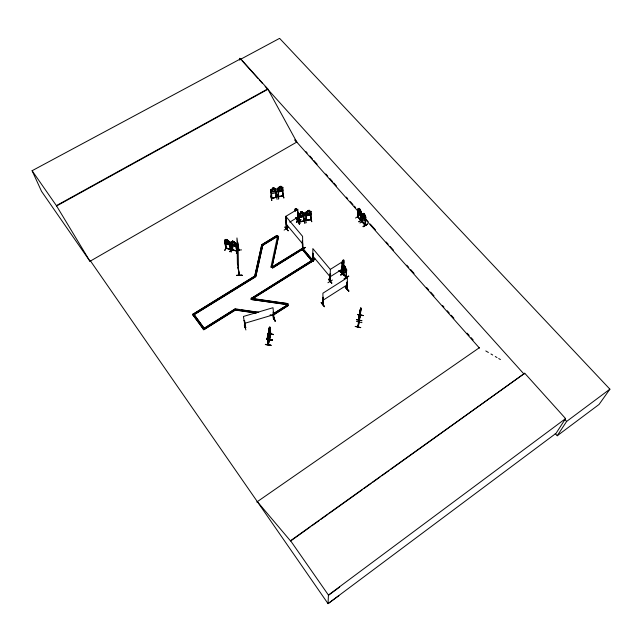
<?xml version="1.0" encoding="UTF-8"?>
<svg xmlns="http://www.w3.org/2000/svg" width="642" height="642" viewBox="0 0 642 642"><rect width="100%" height="100%" fill="white"/><g stroke="black" fill="none" stroke-linecap="round" stroke-linejoin="round"><path stroke-width="0.96" d="M357.899 326.906L359.038 321.907M358.742 319.588L359.231 316.458L357.923 326.666M358.26 326.626L358.87 317.999M322.79 304.629L323.215 304.043L323.407 304.436L323.303 297.302L322.902 304.765L322.918 293.193L347.491 277.585L346.824 289.197M323.327 304.525L322.87 304.292M322.854 304.268L323.303 297.302M241.544 249.89L236.136 250.26M324.507 306.563L321.193 302.543L324.443 306.732M329.956 281.405L330.373 269.343L342.507 261.711L342.924 260.604M330.02 273.717L329.731 281.14M330.397 273.998L330.205 281.373L330.598 273.861M269.48 339.963L269.632 339.803M269.343 339.249L270.611 334.257M269.568 339.57L268.34 344.81L268.228 343.984M269.712 338.84L268.95 332.107M330.445 281.14L330.486 273.725M268.083 344.666L269.399 339.706M268.364 344.722L268.42 344.016M331.802 283.01L328.527 279.101L331.786 283.034M268.781 334.835C265.876 349.858 269.56 335.236 268.605 332.62M268.982 334.546L270.081 329.298L268.805 334.313M338.791 271.141L343.759 273.251L338.799 270.988M340.453 271.574L343.831 275.514L340.541 271.63M340.798 274.985L345.244 272.064L340.83 274.888M341.327 269.359L341.183 272.16L343.558 267.875M341.544 268.966L341.359 272.232L343.301 267.971M341.608 271.823L341.713 269.038M341.448 271.887L341.448 271.678M342.507 261.711L341.785 273.685M342.33 261.543L342.322 262.506L342.451 261.454M341.809 265.194L342.9 263.894L343.406 260.732L343.029 261.142C343.743 257.603 341.046 264.504 343.149 260.154M32.1 170.716L56.392 205.625L89.992 261.294L296.789 142.067L267.754 88.909L240.654 58.799L32.1 170.716L41.537 191.348L90.024 261.342L90.514 260.997L328.038 603.649L556.052 433.31L565.594 418.6L524.739 373.243L290.561 540.708L328.431 595.078L328.038 603.649L338.848 595.696M346.447 277.167L345.886 277.143L346.271 277.553L346.648 269.608L343.35 265.796L342.98 273.781L346.239 277.513M343.334 273.917L343.871 260.532L343.334 273.837M343.462 268.42L343.63 260.171M342.956 273.677L343.478 274.006L343.887 266.518L344.457 266.855M344.289 270.499L344.521 265.828L345.629 267.112L345.589 268.027M344.682 266.302L345.348 267.072M344.16 278.917L348.734 276.277M345.316 271.686L345.54 267.136L344.505 265.932M345.292 287.303L348.887 291.083L345.332 287.255M345.926 277.232L346.158 276.822M343.013 273.508L346.423 277.456L346.463 269.76L345.934 277.159M346.592 269.64L346.215 277.553M346.664 289.382L347.25 282.047L347.001 289.406L346.407 289.526L346.921 288.948M266.711 339.04C283.981 342.684 254.746 336.36 272.208 339.811M346.455 289.494L347.041 289.109M348.678 291.091L345.3 287.159M355.507 218.039L359.753 215.247M359.303 209.308L358.18 208.385L357.586 216.876L358.084 217.06L358.701 209.059L359.255 209.34L359.335 208.249L361.382 211.988L360.78 220.407L357.602 216.811M358.268 208.867L357.923 217.173L358.268 208.867L358.413 209.284M358.75 221.683L363.027 219.074M323.359 304.493L322.95 304.733M359.929 223.047L364.15 220.334M360.716 220.367L360.443 219.716L360.796 220.126M360.451 220.037L361.165 212.117M360.668 220.358L360.948 215.054M361.149 214.629L360.716 215.182L358.22 212.366L357.955 211.033L358.268 212.342L360.74 215.094L361.302 211.988M360.924 219.925L357.586 216.49M362.746 213.906L362.232 222.124M355.235 326.489L360.82 327.621L355.251 326.377M363.524 217.301L363.187 214.107L363.749 214.388L363.837 213.313L363.797 214.364L362.618 213.457L362.008 221.875L365.218 225.422M367.601 224.235L363.155 226.706L367.601 224.259M363.155 226.706L367.457 223.938L363.171 226.554M356.438 321.345L361.976 322.661M356.479 319.451L362.016 320.735L356.406 319.82M364.873 214.516L365.121 218.264L364.528 218.432L361.165 214.613M362.048 221.578L365.33 225.294L365.892 217.052L363.789 213.337M357.626 314.668L363.228 315.535L357.69 314.403M365.539 216.282L365.105 225.374L365.659 217.181M364.905 225.109L365.426 220.102M359.343 321.971L358.212 326.971M359.713 312.686L358.637 318.809L360.652 310.15L360.515 311.522M358.862 319.708L358.18 326.971M359.119 316.61L358.886 317.742M359.343 315.238L358.549 320.406M360.074 312.798L359.159 322.653L360.25 309.909M359.167 321.136L359.833 312.758M360.098 311.049L359.961 312.654L360.451 309.524L360.026 312.798M360.17 310.8L360.242 309.773M359.769 313.473L360.627 308.304L360.242 309.934M360.363 315.808L360.876 308.345L360.154 315.479M360.17 315.768L360.852 307.839L360.451 313.296M359.151 320.093L360.298 315.222M363.179 315.647L357.642 314.516M269.576 339.225L270.595 333.96M238.96 250.115L238.76 250.629L236.954 237.941L237.396 263.445L239.209 275.338L239.402 274.632M238.286 267.971L238.078 267.553L239.394 275.33L239.37 274.599M238.655 249.947L238.976 250.524M269.431 340.132L269.335 339.53L268.123 344.73L267.329 337.628L267.987 333.166L268.139 334.009M269.455 340.3L268.581 332.034L268.91 329.089M268.565 332.083L268.685 331.192M359.255 318.392L358.348 322.236L359.44 317.044M269.367 339.77L268.918 330.068M360.058 312.935L360.106 312.229M272.152 340.051L266.647 338.775M265.403 344.337L270.98 345.236M298.418 221.659L298.073 221.915L297.76 211.716M286.918 228.576L286.613 228.785M273.957 313.465L287.736 304.757L287.913 303.594L251.303 298.305L251.118 299.469L287.736 304.757L288.354 305.544L272.954 315.286L288.346 305.327L287.72 304.541L251.118 299.469M270.194 315.174L272.128 315.455L272.328 314.492M343.414 263.79L343.711 262.442L341.64 267.12M239.418 275.266L238.27 267.537M238.72 250.211L238.72 250.605M312.582 260.259L302.679 248.35L272.015 267.216L270.964 267.072L277.561 236.16L276.975 235.437L262.137 244.417L262.755 245.38L255.829 276.381L254.778 276.229L192.56 314.468L203.755 329.755L235.357 310.094L255.685 313.055M272.617 267.963L302.422 249.377L272.617 267.963L271.991 266.992L278.596 236.304L277.561 236.16L262.73 245.14L261.695 245.003L254.746 276.004L255.372 276.991L193.988 314.74M272.015 267.216L278.596 236.304M285 227.156L288.194 230.751L285.008 227.132M254.778 276.229L261.695 245.003M255.829 276.381L262.73 245.14L262.137 244.417M234.763 309.3L203.161 328.953L234.723 309.091L235.357 310.094L235.542 308.914L258.766 312.301M235.357 310.094L235.542 308.914M245.758 327.5L245.549 327.067M360.964 308.834L361.069 308.385M358.501 320.165L358.613 319.716M360.539 309.251L360.82 308.056L359.921 311.86M268.87 333.88L273.564 334.458L268.011 333.431M272.28 340.236L266.775 338.928M268.324 344.77L267.481 336.777L268.436 332.861M267.505 337.66L268.452 344.329L267.698 337.7M270.105 327.572L270.82 334.113M268.741 333.591L268.661 333.094L269.255 340.268M269.311 338.904L269.656 338.486M268.87 329.266C268.741 332.195 269.247 325.366 269.311 328.503L269.56 327.95L269.584 331.007L268.902 332.741M268.942 329.37L269.295 327.589M269.391 328.431L269.849 327.059L270.707 334.787M267.69 334.955L267.939 333.543M268.693 331.2L269.833 327.123M330.221 281.011L329.691 280.779L330.173 281.316M343.703 268.051L341.432 272.152M343.494 267.69C343.606 268.549 343.968 266.976 342.001 267.048L343.679 267.834M312.823 260.532L313.16 261.166M312.847 260.837L312.847 248.598L330.421 269.56M313.312 261.069L312.903 253.229L313.288 260.957M313.152 260.893L313.015 260.419M302.823 248.478L302.711 248.029M331.778 283.146L328.415 279.302M298.361 220.583L296.476 218.111M302.567 241.151L302.438 240.71L302.799 248.751L302.583 236.36L285.73 216.242L286.605 229.242L286.284 228.945L286.773 229.13L285.907 216.298L297.832 209.14L298.233 222.06L297.808 214.107M286.709 228.833L286.404 228.464L286.741 228.873M273.508 334.667L268.854 333.736M310.415 219.66L310.993 219.267L310.479 219.347M305.785 220.246C306.635 220.607 305.367 220.768 310.977 219.708L310.921 211.282L309.179 211.266L310.006 211.523L310.038 213.337L309.187 214.276L307.574 214.572L306.699 213.963L306.659 212.149L307.518 211.659M305.793 220.527L310.872 219.524M298.947 221.699L299.525 221.586M298.955 221.98L303.586 220.904M282.729 195.906L283.282 195.513M343.727 268.059L341.985 267.216M276.004 197.174L276.542 196.925M278.138 196.46C279.053 195.85 278.564 197.487 278.692 196.34M278.163 196.749L283.282 195.954L278.195 196.901L277.697 188.275L282.841 187.368L282.215 187.127M271.389 197.872L271.999 198.001M276.558 197.206L271.422 198.137L276.509 197.094M341.881 263.477L342.29 262.466M235.927 245.405L236.617 250.926M236.754 250.773L237.058 251.094M237.147 251.712L236.352 253.494L238.166 248.903M231.24 252.137L233.014 247.652M232.629 242.058L230.895 241.954L232.211 250.059L230.976 241.93M232.645 249.682L232.565 250.155L232.163 249.545M232.637 250.123L232.709 249.714M235.574 243.679L236.104 243.647L235.574 243.679L236.713 251.207M235.927 246.576L236.392 245.758L235.927 246.576L231.963 245.533L231.321 244.417M234.121 241.52L232.396 241.119L234.097 241.569L234.194 242.532L235.092 243.069L235.357 244.819L234.619 245.34L232.083 243.952L231.802 242.203L232.605 242.106L232.476 241.119M232.54 242.066L232.42 241.071M227.741 240.766L229.523 241.585L230.847 249.65L230.301 249.265M229.178 241.817L230.366 249.569L230.358 249.088M231.963 245.533L235.903 246.488M231.762 247.202L229.972 251.792L232.059 247.411M231.778 247.202L229.98 251.664M234.242 242.515L235.991 243.294L237.227 251.343L235.959 243.246L231.409 241.705M225.896 247.852L226.249 248.446M229.643 241.938L229.114 241.97M231.449 242.588L231.04 242.307L232.573 250.131M229.459 244.835L229.892 244.032L229.499 244.875L225.543 243.832L229.475 244.787M227.621 239.859L225.92 239.41L227.621 239.859L227.725 240.822L228.624 241.36L228.905 243.109L228.183 243.639L225.639 242.251L225.342 240.493L226.136 240.397L225.944 239.362M225.848 247.876L230.847 249.457M224.869 250.436L226.666 245.846L224.836 250.284M225.848 248.125L224.459 240.196L226.161 240.349L226 239.402M224.459 240.196L228.849 241.119M224.997 240.878L224.596 240.606L226.321 248.446M224.869 242.764L225.543 243.832M268.067 334.081L268.316 333.511L268.34 336.56L267.65 338.318M338.783 271.02L343.759 273.107M273.548 318.745L274.15 319.042L272.994 307.711L243.438 316.466L245.236 327.685L245.709 327.492L244.594 320.535L244.096 320.687L244.594 320.535M273.661 318.938L274.054 318.584L273.5 319.034L274.094 319.058M245.669 327.059L245.067 327.243L245.284 327.645M245.661 327.268L245.164 327.468M524.739 373.243L390.633 469.479M321.152 302.695L324.507 306.707M343.478 274.006L346.231 277.288M310.897 213.906L310.351 214.99L306.346 215.776L305.793 214.918M365.386 225.053L365.057 224.644M312.798 260.74L312.75 253.325M342.05 266.269L343.486 263.806M341.817 263.437L343.823 259.97M270.876 196.091L271.67 200.392M277.617 194.686L278.692 198.956L277.593 194.695M286.252 228.865L285.851 221.145L286.284 221.378L285.851 221.145M298.241 215.022L297.912 215.648L298.273 215.062M278.644 198.932L277.641 194.542M245.91 329.964L244.297 325.021M311.033 219.7L310.832 211.74L310.351 211.828L310.576 219.837L310.415 219.379M303.433 213.288L303.626 221.257L304.099 220.912M299.108 222.132L304.156 221.161L304.003 212.799L303.345 212.558L298.795 213.778L298.995 222.132L298.739 214.171L299.212 214.083M304.196 220.872L299.1 221.875M305.841 220.238L310.415 219.46M299.116 222.156L299.549 222.06L299.252 214.235M298.386 219.829L299.453 224.243L298.426 219.861M283.339 195.946L282.825 187.32M276.044 197.303L271.919 198.266L271.333 190.225L270.828 190.16L271.446 198.314L276.598 197.359M278.772 196.797L278.138 188.652L277.673 188.74L278.138 188.652M555.234 433.502L557.232 435.749L566.621 421.441L609.9 389.172L279.599 38.351L240.702 59.233L240.654 58.799M330.092 281.1L330.277 280.698L330.437 281.124M609.9 389.172L599.05 404.452L557.232 435.749M286.589 228.568L286.773 229.13M286.541 223.777L286.934 228.889L286.613 228.56M365.17 220.166L365.683 219.652M285.088 227.083L288.081 230.799M269.544 339.04L270.683 334.49M359.368 320.173L360.539 315.029M346.519 272.031L346.054 272.505L346.552 272.08M271.373 189.286L270.86 189.743L272.537 189.029M278.259 187.889L277.761 188.323L277.946 190.971M298.795 213.778L299.324 213.272M305.945 220.679L305.72 212.261L307.462 211.635L307.486 210.632L309.179 210.335L307.438 210.656M328.431 595.078L565.594 418.6M328.415 595.335L339.682 587.069M257.338 501.651L290.601 541.021L310.118 527.066M311.747 525.902L319.066 520.662M320.687 519.498L328.006 514.266M329.635 513.102L362.168 489.838M363.789 488.674L371.108 483.434M372.737 482.27L380.056 477.038M381.685 475.874L389.004 470.642M256.768 502.044L479.309 347.747M303.682 220.784L303.682 221.249M346.576 289.63L347.017 289.341M343.35 265.796L343.735 265.924M346.126 272.537L343.486 269.576L343.237 268.244M323.006 297.703L323.424 297.439M347.362 282.183L346.84 282.311M346.768 270.113L346.311 269.857M327.926 282.745L332.395 280.032M343.301 273.797L343.237 273.364M322.87 300.344L347.089 284.887M330.221 276.734L342.186 269.175M273.123 313.761L287.736 304.757M311.226 261.406L315.062 259.135L310.648 262.024M311.378 261.639L315.053 259.24M299.91 223.649L296.821 219.853L299.918 223.488M302.791 248.438L302.462 248.125L313.2 260.772L251.833 299.164M300.713 249.947L305.279 247.539M301.483 249.65L305.151 247.363M301.612 249.826L305.279 247.515M251.231 298.386L311.715 260.564L251.335 298.522M252.667 298.642L313.312 260.732M203.755 329.755L235.325 309.877L256.623 312.983M362.682 217.397L362.465 216.033L362.682 217.397L365.234 220.198M358.894 221.859L363.155 219.227M362.361 221.972L362.152 221.394M192.56 314.468L254.746 276.004L255.347 276.766L193.138 315.262M270.964 267.072L271.991 266.992L302.671 248.117M295.336 211.37L295.031 208.915L296.131 209.798L296.098 208.819M296.01 208.77L297.094 209.934L296.01 208.77L296.098 210.151M296.395 222.06L300.889 219.741M300.889 219.716L296.387 222.196L300.761 219.572M288.499 227.396L284.125 230.077M358.18 208.385L360.964 211.258M360.403 209.452L360.635 213.208L360.05 213.385L358.573 210.889M298.321 212.975L297.88 212.743L298.321 212.975L298.626 220.824L295.882 217.606M261.719 245.236L262.755 245.38L277.585 236.4L278.612 236.537M289.719 222.132L298.121 217.068M262.161 244.65L276.975 235.437M56.392 205.625L267.754 88.909M56.56 206.002L267.786 89.334M225.872 248.157L224.515 240.22M230.398 249.361L229.483 243.703M270.884 195.954L271.935 200.368M298.394 219.708L299.26 224.283M304.966 218.457L306.298 222.79M306.306 220.639L306.178 212.767L305.664 212.703L306.178 212.767M310.937 219.484L310.503 219.516M275.996 188.796L275.338 188.539L275.988 188.748L276.501 197.423L276.461 196.917M273.348 316.506L275.29 321.233L273.291 316.402M272.906 312.14C273.821 311.37 272.561 317.718 273.564 319.194M244.522 323.367L273.652 314.708M300.52 213.104L300.48 212.077L302.221 211.756L302.205 212.823L303.08 212.983L303.128 214.797L302.286 215.736L300.673 216.033L299.782 215.423L299.726 213.609L300.584 213.128L300.536 212.101M302.23 211.804L300.48 212.077M306.274 211.86L310.872 211.354M310.391 211.98L310.832 211.74M303.473 213.441L303.907 213.2M306.346 215.776L310.375 214.966L310.969 213.947M303.449 216.402L299.485 217.148L298.931 216.314M311.611 221.65L310.495 217.405M305.038 223.215L303.626 218.721L304.79 223.231M278.716 196.444L282.721 195.698M283.836 198.001L282.817 193.587L283.86 197.832M277.087 199.413L276.1 195.112M279.382 187.6L279.318 186.597L281.036 186.284L281.052 187.376L281.926 187.552L282.039 189.414L281.236 190.369L279.647 190.658L278.74 190.024L278.62 188.162L279.455 187.673L279.374 186.621M281.044 186.324L279.318 186.597M272.457 188.026L274.174 187.705L274.206 188.796L275.089 188.973L275.217 190.835L274.423 191.781L272.834 192.078L271.919 191.444L271.775 189.583L272.601 189.093L272.465 188.074M274.19 188.756L275.37 188.555L271.405 189.318M271.333 190.225L270.828 190.16M276.02 197.463L275.498 189.454L275.94 189.221M277.89 190.987L278.484 191.878L282.416 191.067M278.467 191.83L282.472 191.139L282.994 190.048M357.73 216.402L360.579 219.708M275.033 321.289L273.299 316.41M299.453 221.586L299.573 222.02M271.847 197.744L272.015 198.201M237.829 242.612L239.001 250.516M242.058 275.442L236.529 275.338L242.05 275.402M282.841 196.059L282.295 187.881L282.769 187.793M271.518 198.314L270.908 189.703M311.843 221.747L310.712 217.373M298.41 220.591L296.323 218.2M295.408 208.963L295.135 210.696M254.746 276.004L255.797 276.156M252.322 298.666L280.016 302.663M281.99 302.952L287.913 303.594M236.545 309.275L239.45 309.693M241.384 309.982L252.988 311.667M254.922 311.956L257.827 312.373M270.178 314.957L272.128 315.455M267.65 335.686L267.658 334.683M267.433 336.785L267.313 337.676M360.467 311.498L359.753 315.752L359.576 314.981M226.353 248.101L230.309 249.152M232.717 249.794L236.689 250.845M232.179 249.77L237.235 251.174L232.171 250.003M230.791 249.634L225.815 248.334M303.385 212.566L303.947 212.823M295.585 209.557L296.082 209.83L295.344 208.939M485.809 350.949L488.393 352.466M490.969 353.983L492.687 354.994M495.271 356.519L496.988 357.53M498.706 358.541L500.431 359.552M298.37 220.864L295.729 217.702M302.743 248.687L302.438 240.71M242.018 60.701L257.875 78.324M259.199 79.793L262.498 83.46M265.146 86.397L524 374.077M564.623 419.218L566.621 421.441M296.789 142.067L294.79 139.828L358.461 211.74M362.995 213.545L365.475 216.33M305.873 151.528L307.197 153.021M309.853 156.014L312.51 158.999M313.842 160.5L317.156 164.24M325.783 173.958L327.781 176.197M329.771 178.444L332.428 181.429M333.752 182.93L336.408 185.915M346.367 197.134L347.691 198.627M350.347 201.62L353.004 204.605M354.328 206.106L355.66 207.599M366.277 219.564L368.267 221.803M370.265 224.05L375.57 230.029M386.195 241.994L388.185 244.233M390.175 246.48L393.498 250.211M406.771 265.17L408.761 267.409M410.752 269.656L414.074 273.396M426.689 287.6L428.679 289.839M430.67 292.086L433.984 295.826M442.619 305.544L443.943 307.036M447.265 310.776L449.256 313.015M451.246 315.262L453.902 318.247M467.175 333.206L469.174 335.445M471.164 337.692L473.154 339.931M365.812 219.853L479.454 348.092M362.754 217.365L365.218 220.134M365.017 224.724L362.465 221.715M296.227 209.212L296.861 210.255L296.243 209.533M344.449 267.16L345.484 268.356M344.369 268.862L345.396 270.057M345.236 272.208L340.822 275.041M348.734 276.301L348.558 275.932L344.152 278.78M345.516 287.135L348.863 291.083M286.292 228.648L286.717 229.058M286.18 224.106L302.815 244.048M312.935 256.182L330.261 276.951M302.438 249.626L312.333 261.535L301.82 248.879M276.991 235.678L277.561 236.16M271.991 266.992L272.593 267.738M251.199 298.169L251.8 298.947M234.723 309.091L235.325 309.877M192.504 314.259L203.707 329.547M271.117 192.351L271.702 193.21M271.068 192.407C271.582 194.261 275.956 193.29 276.188 191.468M277.93 190.923L278.524 191.838M306.378 215.688L305.728 212.309M345.5 268.051L346.038 268.998L345.95 270.699L345.364 270.78L343.815 268.228M298.891 216.378C299.397 218.152 303.682 217.317 304.059 215.359L303.995 212.751M343.189 268.276L343.486 269.576M239.602 58.278L239.811 60.22M269.784 327.043L270.491 334.707M286.701 224.836L286.934 228.889M297.583 211.86L297.647 213.682M299.244 215.054L299.477 222.084M302.278 240.806L302.494 248.438M309.163 210.287L309.195 211.314L309.107 210.327M238.078 245.605L238.527 270.876M342.274 262.771L342.202 264.48L343.013 261.446L342.274 262.771M359.231 209.661L359.111 211.483L360.106 212.606L360.226 210.785L359.231 209.661M359.488 208.722L360.106 209.765L359.488 208.722M363.725 214.717L363.589 216.531L364.584 217.654L364.728 215.848L363.725 214.717M363.99 213.778L364.608 214.829L363.99 213.778M265.355 344.521L271.004 345.324L265.355 344.521M269.343 328.784L269.11 331.898L269.343 328.784M268.099 334.354L267.866 337.475L268.099 334.354M343.478 266.278L343.622 266.735L343.478 266.278M295.256 209.412L295.384 209.83L295.256 209.412M308.834 210.592L307.799 211.114L308.834 210.592M301.884 212.061L300.857 212.582L301.884 212.061M309.139 211.683L307.526 211.988L307.558 213.802L309.171 213.497L309.139 211.683M302.213 213.144L300.592 213.449L300.649 215.263L302.262 214.958L302.213 213.144M280.714 186.589L279.703 187.119L280.714 186.589M273.853 188.018L272.85 188.539L273.853 188.018M281.076 187.713L279.479 188.002L279.599 189.863L281.188 189.575L281.076 187.713M274.23 189.133L272.633 189.43L272.77 191.284L274.367 190.995L274.23 189.133M242.05 275.177L236.553 275.482L242.05 275.201M227.308 239.956L226.289 239.691L227.308 239.956M233.784 241.665L232.765 241.4L233.784 241.665M227.774 241.135L226.193 240.718L226.482 242.467L228.062 242.885L227.774 241.135M234.242 242.845L232.653 242.419L232.926 244.177L234.507 244.594L234.242 242.845M204.044 328.158L194.012 314.476L204.044 328.158"/></g></svg>
